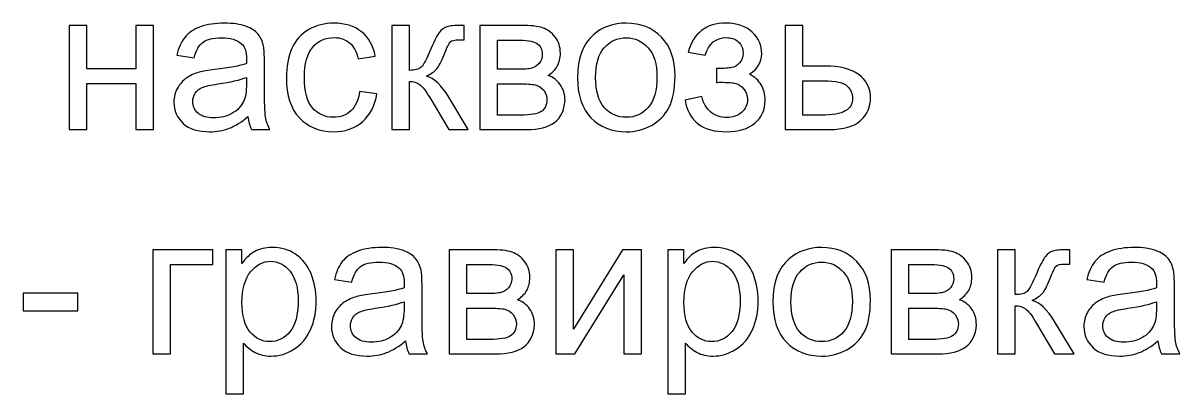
# Model space of a CAD drawing. Header units: centimetres. Extents: x -3.6 to 42, y -14.9 to 17.8.
# Drawn here: x 21.923 to 26.803, y 16.133 to 17.697 of the extents above; entities that cross this region are included whole.
import ezdxf

# ---------------------------------------------------------------- set-up
doc = ezdxf.new("R2010")
doc.units = ezdxf.units.CM
doc.header["$MEASUREMENT"] = 0
doc.layers.add('layer 1', color=7, linetype='Continuous')

msp = doc.modelspace()

# ---------------------------------------------------------------- linework, layer by layer
at = {"layer": 'layer 1', "color": 250}
for points, knots in [([(22.11746, 17.68719), (22.11746, 17.68719), (22.19197, 17.68719), (22.19197, 17.68719), (22.19197, 17.68719), (22.19197, 17.68719), (22.19197, 17.50431), (22.19197, 17.50431), (22.19197, 17.50431), (22.19197, 17.50431), (22.39855, 17.50431), (22.39855, 17.50431), (22.39855, 17.50431), (22.39855, 17.50431), (22.39855, 17.68719), (22.39855, 17.68719), (22.39855, 17.68719), (22.39855, 17.68719), (22.47306, 17.68719), (22.47306, 17.68719), (22.47306, 17.68719), (22.47306, 17.68719), (22.47306, 17.24777), (22.47306, 17.24777), (22.47306, 17.24777), (22.47306, 17.24777), (22.39855, 17.24777), (22.39855, 17.24777), (22.39855, 17.24777), (22.39855, 17.24777), (22.39855, 17.4425), (22.39855, 17.4425), (22.39855, 17.4425), (22.39855, 17.4425), (22.19197, 17.4425), (22.19197, 17.4425), (22.19197, 17.4425), (22.19197, 17.4425), (22.19197, 17.24777), (22.19197, 17.24777), (22.19197, 17.24777), (22.19197, 17.24777), (22.11746, 17.24777), (22.11746, 17.24777), (22.11746, 17.24777), (22.11746, 17.24777), (22.11746, 17.68719), (22.11746, 17.68719)], [0, 0, 0, 0, 0.0769231, 0.0769231, 0.0769231, 0.0769231, 0.1538462, 0.1538462, 0.1538462, 0.1538462, 0.2307692, 0.2307692, 0.2307692, 0.2307692, 0.3076923, 0.3076923, 0.3076923, 0.3076923, 0.3846154, 0.3846154, 0.3846154, 0.3846154, 0.4615385, 0.4615385, 0.4615385, 0.4615385, 0.5384615, 0.5384615, 0.5384615, 0.5384615, 0.6153846, 0.6153846, 0.6153846, 0.6153846, 0.6923077, 0.6923077, 0.6923077, 0.6923077, 0.7692308, 0.7692308, 0.7692308, 0.7692308, 0.8461538, 0.8461538, 0.8461538, 0.8461538, 1, 1, 1, 1]), ([(22.87198, 17.3028), (22.84432, 17.27924), (22.81765, 17.26273), (22.79211, 17.25299), (22.79211, 17.25299), (22.76657, 17.24325), (22.7392, 17.23846), (22.70984, 17.23846), (22.70984, 17.23846), (22.66158, 17.23846), (22.62447, 17.25017), (22.59851, 17.27373), (22.59851, 17.27373), (22.57254, 17.29716), (22.55956, 17.32722), (22.55956, 17.36376), (22.55956, 17.36376), (22.55956, 17.38521), (22.5645, 17.40483), (22.57424, 17.42261), (22.57424, 17.42261), (22.58411, 17.44039), (22.59695, 17.4545), (22.61276, 17.46522), (22.61276, 17.46522), (22.6287, 17.47595), (22.64648, 17.48413), (22.66638, 17.48964), (22.66638, 17.48964), (22.68106, 17.49345), (22.70321, 17.49711), (22.7327, 17.50078), (22.7327, 17.50078), (22.79282, 17.50784), (22.83727, 17.51645), (22.86563, 17.52632), (22.86563, 17.52632), (22.86591, 17.53648), (22.86605, 17.54298), (22.86605, 17.54566), (22.86605, 17.54566), (22.86605, 17.57585), (22.859, 17.59716), (22.84489, 17.60958), (22.84489, 17.60958), (22.82584, 17.62637), (22.79747, 17.6347), (22.75994, 17.6347), (22.75994, 17.6347), (22.7248, 17.6347), (22.69884, 17.62849), (22.68219, 17.61621), (22.68219, 17.61621), (22.66539, 17.60394), (22.65312, 17.5822), (22.64507, 17.55088), (22.64507, 17.55088), (22.64507, 17.55088), (22.57226, 17.56104), (22.57226, 17.56104), (22.57226, 17.56104), (22.57889, 17.59222), (22.58976, 17.61748), (22.605, 17.63667), (22.605, 17.63667), (22.62024, 17.65586), (22.64225, 17.67054), (22.67104, 17.68098), (22.67104, 17.68098), (22.69968, 17.69128), (22.73313, 17.69651), (22.77095, 17.69651), (22.77095, 17.69651), (22.80848, 17.69651), (22.8391, 17.69213), (22.86267, 17.68324), (22.86267, 17.68324), (22.88609, 17.67435), (22.90345, 17.66334), (22.91446, 17.64994), (22.91446, 17.64994), (22.92546, 17.63653), (22.93322, 17.6196), (22.93774, 17.59914), (22.93774, 17.59914), (22.94014, 17.58644), (22.94141, 17.56358), (22.94141, 17.5307), (22.94141, 17.5307), (22.94141, 17.5307), (22.94141, 17.43192), (22.94141, 17.43192), (22.94141, 17.43192), (22.94141, 17.36292), (22.94296, 17.31931), (22.94606, 17.30083), (22.94606, 17.30083), (22.94903, 17.28234), (22.95524, 17.2647), (22.96427, 17.24777), (22.96427, 17.24777), (22.96427, 17.24777), (22.88637, 17.24777), (22.88637, 17.24777), (22.88637, 17.24777), (22.8789, 17.26343), (22.8741, 17.28178), (22.87198, 17.3028)], [0, 0, 0, 0, 0.0357143, 0.0357143, 0.0357143, 0.0357143, 0.0714286, 0.0714286, 0.0714286, 0.0714286, 0.1071429, 0.1071429, 0.1071429, 0.1071429, 0.1428571, 0.1428571, 0.1428571, 0.1428571, 0.1785714, 0.1785714, 0.1785714, 0.1785714, 0.2142857, 0.2142857, 0.2142857, 0.2142857, 0.25, 0.25, 0.25, 0.25, 0.2857143, 0.2857143, 0.2857143, 0.2857143, 0.3214286, 0.3214286, 0.3214286, 0.3214286, 0.3571429, 0.3571429, 0.3571429, 0.3571429, 0.3928571, 0.3928571, 0.3928571, 0.3928571, 0.4285714, 0.4285714, 0.4285714, 0.4285714, 0.4642857, 0.4642857, 0.4642857, 0.4642857, 0.5, 0.5, 0.5, 0.5, 0.5357143, 0.5357143, 0.5357143, 0.5357143, 0.5714286, 0.5714286, 0.5714286, 0.5714286, 0.6071429, 0.6071429, 0.6071429, 0.6071429, 0.6428571, 0.6428571, 0.6428571, 0.6428571, 0.6785714, 0.6785714, 0.6785714, 0.6785714, 0.7142857, 0.7142857, 0.7142857, 0.7142857, 0.75, 0.75, 0.75, 0.75, 0.7857143, 0.7857143, 0.7857143, 0.7857143, 0.8214286, 0.8214286, 0.8214286, 0.8214286, 0.8571429, 0.8571429, 0.8571429, 0.8571429, 0.8928571, 0.8928571, 0.8928571, 0.8928571, 0.9285714, 0.9285714, 0.9285714, 0.9285714, 1, 1, 1, 1]), ([(23.34287, 17.40864), (23.34287, 17.40864), (23.41568, 17.39848), (23.41568, 17.39848), (23.41568, 17.39848), (23.40764, 17.34838), (23.38732, 17.30929), (23.35444, 17.28093), (23.35444, 17.28093), (23.32156, 17.25257), (23.28106, 17.23846), (23.23323, 17.23846), (23.23323, 17.23846), (23.17326, 17.23846), (23.12499, 17.25807), (23.08859, 17.2973), (23.08859, 17.2973), (23.05204, 17.33653), (23.03384, 17.39269), (23.03384, 17.46579), (23.03384, 17.46579), (23.03384, 17.5132), (23.04174, 17.55455), (23.0574, 17.59011), (23.0574, 17.59011), (23.07307, 17.62553), (23.09691, 17.6522), (23.12909, 17.66983), (23.12909, 17.66983), (23.16112, 17.68762), (23.19597, 17.69651), (23.23379, 17.69651), (23.23379, 17.69651), (23.28135, 17.69651), (23.32043, 17.68451), (23.35063, 17.66038), (23.35063, 17.66038), (23.38097, 17.63625), (23.40044, 17.60196), (23.40891, 17.55765), (23.40891, 17.55765), (23.40891, 17.55765), (23.33694, 17.54664), (23.33694, 17.54664), (23.33694, 17.54664), (23.33003, 17.57614), (23.31789, 17.59829), (23.30026, 17.61325), (23.30026, 17.61325), (23.28276, 17.62807), (23.26159, 17.63554), (23.23676, 17.63554), (23.23676, 17.63554), (23.19922, 17.63554), (23.16874, 17.62214), (23.14517, 17.59533), (23.14517, 17.59533), (23.12175, 17.56838), (23.11004, 17.52604), (23.11004, 17.4679), (23.11004, 17.4679), (23.11004, 17.40892), (23.12133, 17.36616), (23.1439, 17.33949), (23.1439, 17.33949), (23.16662, 17.31282), (23.19612, 17.29942), (23.23238, 17.29942), (23.23238, 17.29942), (23.26173, 17.29942), (23.28614, 17.30831), (23.30562, 17.32623), (23.30562, 17.32623), (23.32523, 17.34401), (23.33765, 17.37152), (23.34287, 17.40864)], [0, 0, 0, 0, 0.05, 0.05, 0.05, 0.05, 0.1, 0.1, 0.1, 0.1, 0.15, 0.15, 0.15, 0.15, 0.2, 0.2, 0.2, 0.2, 0.25, 0.25, 0.25, 0.25, 0.3, 0.3, 0.3, 0.3, 0.35, 0.35, 0.35, 0.35, 0.4, 0.4, 0.4, 0.4, 0.45, 0.45, 0.45, 0.45, 0.5, 0.5, 0.5, 0.5, 0.55, 0.55, 0.55, 0.55, 0.6, 0.6, 0.6, 0.6, 0.65, 0.65, 0.65, 0.65, 0.7, 0.7, 0.7, 0.7, 0.75, 0.75, 0.75, 0.75, 0.8, 0.8, 0.8, 0.8, 0.85, 0.85, 0.85, 0.85, 0.9, 0.9, 0.9, 0.9, 1, 1, 1, 1]), ([(23.47834, 17.68719), (23.47834, 17.68719), (23.55285, 17.68719), (23.55285, 17.68719), (23.55285, 17.68719), (23.55285, 17.68719), (23.55285, 17.49754), (23.55285, 17.49754), (23.55285, 17.49754), (23.57656, 17.49754), (23.59321, 17.50205), (23.6028, 17.51123), (23.6028, 17.51123), (23.61226, 17.52026), (23.62623, 17.54664), (23.64486, 17.59053), (23.64486, 17.59053), (23.65953, 17.62524), (23.67138, 17.6481), (23.68042, 17.65911), (23.68042, 17.65911), (23.68959, 17.67012), (23.70003, 17.6776), (23.71188, 17.68141), (23.71188, 17.68141), (23.72388, 17.68522), (23.74293, 17.68719), (23.76903, 17.68719), (23.76903, 17.68719), (23.76903, 17.68719), (23.78399, 17.68719), (23.78399, 17.68719), (23.78399, 17.68719), (23.78399, 17.68719), (23.78399, 17.62581), (23.78399, 17.62581), (23.78399, 17.62581), (23.78399, 17.62581), (23.76325, 17.62623), (23.76325, 17.62623), (23.76325, 17.62623), (23.74363, 17.62623), (23.73107, 17.62327), (23.72557, 17.61748), (23.72557, 17.61748), (23.71979, 17.61141), (23.7109, 17.59335), (23.69904, 17.5633), (23.69904, 17.5633), (23.68775, 17.53451), (23.67745, 17.51461), (23.668, 17.50361), (23.668, 17.50361), (23.65868, 17.4926), (23.64415, 17.48258), (23.62454, 17.47341), (23.62454, 17.47341), (23.65657, 17.4648), (23.68818, 17.43503), (23.71922, 17.38394), (23.71922, 17.38394), (23.71922, 17.38394), (23.80092, 17.24777), (23.80092, 17.24777), (23.80092, 17.24777), (23.80092, 17.24777), (23.71908, 17.24777), (23.71908, 17.24777), (23.71908, 17.24777), (23.71908, 17.24777), (23.63851, 17.38352), (23.63851, 17.38352), (23.63851, 17.38352), (23.62228, 17.41104), (23.60817, 17.4291), (23.59617, 17.43785), (23.59617, 17.43785), (23.58404, 17.4466), (23.56964, 17.45097), (23.55285, 17.45097), (23.55285, 17.45097), (23.55285, 17.45097), (23.55285, 17.24777), (23.55285, 17.24777), (23.55285, 17.24777), (23.55285, 17.24777), (23.47834, 17.24777), (23.47834, 17.24777), (23.47834, 17.24777), (23.47834, 17.24777), (23.47834, 17.68719), (23.47834, 17.68719)], [0, 0, 0, 0, 0.0416667, 0.0416667, 0.0416667, 0.0416667, 0.0833333, 0.0833333, 0.0833333, 0.0833333, 0.125, 0.125, 0.125, 0.125, 0.1666667, 0.1666667, 0.1666667, 0.1666667, 0.2083333, 0.2083333, 0.2083333, 0.2083333, 0.25, 0.25, 0.25, 0.25, 0.2916667, 0.2916667, 0.2916667, 0.2916667, 0.3333333, 0.3333333, 0.3333333, 0.3333333, 0.375, 0.375, 0.375, 0.375, 0.4166667, 0.4166667, 0.4166667, 0.4166667, 0.4583333, 0.4583333, 0.4583333, 0.4583333, 0.5, 0.5, 0.5, 0.5, 0.5416667, 0.5416667, 0.5416667, 0.5416667, 0.5833333, 0.5833333, 0.5833333, 0.5833333, 0.625, 0.625, 0.625, 0.625, 0.6666667, 0.6666667, 0.6666667, 0.6666667, 0.7083333, 0.7083333, 0.7083333, 0.7083333, 0.75, 0.75, 0.75, 0.75, 0.7916667, 0.7916667, 0.7916667, 0.7916667, 0.8333333, 0.8333333, 0.8333333, 0.8333333, 0.875, 0.875, 0.875, 0.875, 0.9166667, 0.9166667, 0.9166667, 0.9166667, 1, 1, 1, 1]), ([(23.84961, 17.68719), (23.84961, 17.68719), (24.02106, 17.68719), (24.02106, 17.68719), (24.02106, 17.68719), (24.06311, 17.68719), (24.09444, 17.68366), (24.11504, 17.67661), (24.11504, 17.67661), (24.1355, 17.66955), (24.15314, 17.65671), (24.16782, 17.63794), (24.16782, 17.63794), (24.18263, 17.61903), (24.18997, 17.5966), (24.18997, 17.57035), (24.18997, 17.57035), (24.18997, 17.54933), (24.1856, 17.53098), (24.17699, 17.51546), (24.17699, 17.51546), (24.16824, 17.4998), (24.15526, 17.48667), (24.13776, 17.47623), (24.13776, 17.47623), (24.15836, 17.46932), (24.17544, 17.45647), (24.18912, 17.43757), (24.18912, 17.43757), (24.20267, 17.4188), (24.20944, 17.39636), (24.20944, 17.37054), (24.20944, 17.37054), (24.20676, 17.32891), (24.19181, 17.29801), (24.16485, 17.27797), (24.16485, 17.27797), (24.1379, 17.25779), (24.09867, 17.24777), (24.04731, 17.24777), (24.04731, 17.24777), (24.04731, 17.24777), (23.84961, 17.24777), (23.84961, 17.24777), (23.84961, 17.24777), (23.84961, 17.24777), (23.84961, 17.68719), (23.84961, 17.68719)], [0, 0, 0, 0, 0.0769231, 0.0769231, 0.0769231, 0.0769231, 0.1538462, 0.1538462, 0.1538462, 0.1538462, 0.2307692, 0.2307692, 0.2307692, 0.2307692, 0.3076923, 0.3076923, 0.3076923, 0.3076923, 0.3846154, 0.3846154, 0.3846154, 0.3846154, 0.4615385, 0.4615385, 0.4615385, 0.4615385, 0.5384615, 0.5384615, 0.5384615, 0.5384615, 0.6153846, 0.6153846, 0.6153846, 0.6153846, 0.6923077, 0.6923077, 0.6923077, 0.6923077, 0.7692308, 0.7692308, 0.7692308, 0.7692308, 0.8461538, 0.8461538, 0.8461538, 0.8461538, 1, 1, 1, 1]), ([(24.26208, 17.46748), (24.26208, 17.54862), (24.28466, 17.60873), (24.32995, 17.64782), (24.32995, 17.64782), (24.36763, 17.68028), (24.41378, 17.69651), (24.4681, 17.69651), (24.4681, 17.69651), (24.52836, 17.69651), (24.57775, 17.67675), (24.61613, 17.63724), (24.61613, 17.63724), (24.65437, 17.59787), (24.67356, 17.54326), (24.67356, 17.47369), (24.67356, 17.47369), (24.67356, 17.41725), (24.6651, 17.37294), (24.64816, 17.34062), (24.64816, 17.34062), (24.63123, 17.30831), (24.60653, 17.28319), (24.57408, 17.26527), (24.57408, 17.26527), (24.54176, 17.24735), (24.50634, 17.23846), (24.4681, 17.23846), (24.4681, 17.23846), (24.40658, 17.23846), (24.35691, 17.25807), (24.31895, 17.29744), (24.31895, 17.29744), (24.28099, 17.33681), (24.26208, 17.39354), (24.26208, 17.46748)], [0, 0, 0, 0, 0.1, 0.1, 0.1, 0.1, 0.2, 0.2, 0.2, 0.2, 0.3, 0.3, 0.3, 0.3, 0.4, 0.4, 0.4, 0.4, 0.5, 0.5, 0.5, 0.5, 0.6, 0.6, 0.6, 0.6, 0.7, 0.7, 0.7, 0.7, 0.8, 0.8, 0.8, 0.8, 1, 1, 1, 1]), ([(24.84883, 17.44674), (24.84883, 17.44674), (24.84883, 17.50516), (24.84883, 17.50516), (24.84883, 17.50516), (24.88015, 17.50544), (24.9016, 17.50671), (24.91289, 17.50883), (24.91289, 17.50883), (24.92432, 17.51108), (24.93519, 17.51758), (24.94535, 17.52858), (24.94535, 17.52858), (24.95551, 17.53959), (24.96059, 17.55328), (24.96059, 17.56979), (24.96059, 17.56979), (24.96059, 17.58968), (24.95396, 17.60577), (24.94055, 17.61762), (24.94055, 17.61762), (24.92714, 17.62962), (24.90993, 17.63554), (24.88862, 17.63554), (24.88862, 17.63554), (24.84671, 17.63554), (24.81736, 17.61099), (24.80057, 17.56188), (24.80057, 17.56188), (24.80057, 17.56188), (24.72945, 17.57374), (24.72945, 17.57374), (24.72945, 17.57374), (24.75146, 17.65558), (24.8048, 17.69651), (24.88919, 17.69651), (24.88919, 17.69651), (24.93603, 17.69651), (24.97272, 17.68381), (24.99939, 17.65826), (24.99939, 17.65826), (25.02606, 17.63272), (25.03933, 17.60224), (25.03933, 17.56682), (25.03933, 17.56682), (25.03933, 17.53112), (25.02197, 17.50262), (24.9874, 17.48159), (24.9874, 17.48159), (25.00955, 17.46974), (25.02606, 17.45464), (25.03721, 17.4363), (25.03721, 17.4363), (25.04822, 17.41795), (25.05372, 17.39622), (25.05372, 17.3711), (25.05372, 17.3711), (25.05372, 17.33173), (25.03933, 17.29984), (25.01068, 17.27529), (25.01068, 17.27529), (24.9819, 17.25073), (24.94182, 17.23846), (24.89017, 17.23846), (24.89017, 17.23846), (24.78998, 17.23846), (24.73185, 17.28277), (24.7159, 17.37138), (24.7159, 17.37138), (24.7159, 17.37138), (24.78617, 17.38662), (24.78617, 17.38662), (24.78617, 17.38662), (24.79252, 17.35868), (24.80536, 17.33695), (24.82484, 17.32157), (24.82484, 17.32157), (24.84431, 17.30619), (24.86647, 17.29857), (24.89158, 17.29857), (24.89158, 17.29857), (24.9167, 17.29857), (24.93759, 17.30563), (24.95424, 17.31988), (24.95424, 17.31988), (24.97089, 17.33399), (24.97921, 17.35205), (24.97921, 17.37406), (24.97921, 17.37406), (24.97921, 17.39114), (24.97399, 17.40596), (24.96355, 17.41866), (24.96355, 17.41866), (24.95311, 17.43136), (24.94196, 17.43926), (24.93011, 17.44236), (24.93011, 17.44236), (24.91825, 17.44561), (24.89681, 17.44716), (24.86576, 17.44716), (24.86576, 17.44716), (24.86322, 17.44716), (24.85758, 17.44702), (24.84883, 17.44674)], [0, 0, 0, 0, 0.037037, 0.037037, 0.037037, 0.037037, 0.0740741, 0.0740741, 0.0740741, 0.0740741, 0.1111111, 0.1111111, 0.1111111, 0.1111111, 0.1481481, 0.1481481, 0.1481481, 0.1481481, 0.1851852, 0.1851852, 0.1851852, 0.1851852, 0.2222222, 0.2222222, 0.2222222, 0.2222222, 0.2592593, 0.2592593, 0.2592593, 0.2592593, 0.2962963, 0.2962963, 0.2962963, 0.2962963, 0.3333333, 0.3333333, 0.3333333, 0.3333333, 0.3703704, 0.3703704, 0.3703704, 0.3703704, 0.4074074, 0.4074074, 0.4074074, 0.4074074, 0.4444444, 0.4444444, 0.4444444, 0.4444444, 0.4814815, 0.4814815, 0.4814815, 0.4814815, 0.5185185, 0.5185185, 0.5185185, 0.5185185, 0.5555556, 0.5555556, 0.5555556, 0.5555556, 0.5925926, 0.5925926, 0.5925926, 0.5925926, 0.6296296, 0.6296296, 0.6296296, 0.6296296, 0.6666667, 0.6666667, 0.6666667, 0.6666667, 0.7037037, 0.7037037, 0.7037037, 0.7037037, 0.7407407, 0.7407407, 0.7407407, 0.7407407, 0.7777778, 0.7777778, 0.7777778, 0.7777778, 0.8148148, 0.8148148, 0.8148148, 0.8148148, 0.8518519, 0.8518519, 0.8518519, 0.8518519, 0.8888889, 0.8888889, 0.8888889, 0.8888889, 0.9259259, 0.9259259, 0.9259259, 0.9259259, 1, 1, 1, 1]), ([(25.13797, 17.68719), (25.13797, 17.68719), (25.21247, 17.68719), (25.21247, 17.68719), (25.21247, 17.68719), (25.21247, 17.68719), (25.21247, 17.51532), (25.21247, 17.51532), (25.21247, 17.51532), (25.21247, 17.51532), (25.30674, 17.51532), (25.30674, 17.51532), (25.30674, 17.51532), (25.36826, 17.51532), (25.41553, 17.50346), (25.44884, 17.47962), (25.44884, 17.47962), (25.482, 17.45577), (25.49865, 17.42289), (25.49865, 17.38098), (25.49865, 17.38098), (25.49865, 17.34429), (25.48482, 17.31296), (25.45702, 17.28686), (25.45702, 17.28686), (25.42936, 17.26075), (25.38505, 17.24777), (25.32409, 17.24777), (25.32409, 17.24777), (25.32409, 17.24777), (25.13797, 17.24777), (25.13797, 17.24777), (25.13797, 17.24777), (25.13797, 17.24777), (25.13797, 17.68719), (25.13797, 17.68719)], [0, 0, 0, 0, 0.1, 0.1, 0.1, 0.1, 0.2, 0.2, 0.2, 0.2, 0.3, 0.3, 0.3, 0.3, 0.4, 0.4, 0.4, 0.4, 0.5, 0.5, 0.5, 0.5, 0.6, 0.6, 0.6, 0.6, 0.7, 0.7, 0.7, 0.7, 0.8, 0.8, 0.8, 0.8, 1, 1, 1, 1]), ([(23.92412, 17.50177), (23.92412, 17.50177), (24.00314, 17.50177), (24.00314, 17.50177), (24.00314, 17.50177), (24.03461, 17.50177), (24.05634, 17.50346), (24.06805, 17.50671), (24.06805, 17.50671), (24.0799, 17.5101), (24.09049, 17.51673), (24.0998, 17.52689), (24.0998, 17.52689), (24.10911, 17.53691), (24.11377, 17.54904), (24.11377, 17.56315), (24.11377, 17.56315), (24.11377, 17.58644), (24.10559, 17.60252), (24.08936, 17.6117), (24.08936, 17.6117), (24.07299, 17.62087), (24.04505, 17.62538), (24.00554, 17.62538), (24.00554, 17.62538), (24.00554, 17.62538), (23.92412, 17.62538), (23.92412, 17.62538), (23.92412, 17.62538), (23.92412, 17.62538), (23.92412, 17.50177), (23.92412, 17.50177)], [0, 0, 0, 0, 0.1111111, 0.1111111, 0.1111111, 0.1111111, 0.2222222, 0.2222222, 0.2222222, 0.2222222, 0.3333333, 0.3333333, 0.3333333, 0.3333333, 0.4444444, 0.4444444, 0.4444444, 0.4444444, 0.5555556, 0.5555556, 0.5555556, 0.5555556, 0.6666667, 0.6666667, 0.6666667, 0.6666667, 0.7777778, 0.7777778, 0.7777778, 0.7777778, 1, 1, 1, 1]), ([(24.33828, 17.46734), (24.33828, 17.41118), (24.35056, 17.36913), (24.37511, 17.34133), (24.37511, 17.34133), (24.39981, 17.31339), (24.43071, 17.29942), (24.4681, 17.29942), (24.4681, 17.29942), (24.50507, 17.29942), (24.53584, 17.31339), (24.56053, 17.34147), (24.56053, 17.34147), (24.58508, 17.36955), (24.59736, 17.41231), (24.59736, 17.46974), (24.59736, 17.46974), (24.59736, 17.52393), (24.58494, 17.56499), (24.56025, 17.59279), (24.56025, 17.59279), (24.53555, 17.62073), (24.50479, 17.6347), (24.4681, 17.6347), (24.4681, 17.6347), (24.43071, 17.6347), (24.39981, 17.62087), (24.37511, 17.59307), (24.37511, 17.59307), (24.35056, 17.56527), (24.33828, 17.52336), (24.33828, 17.46734)], [0, 0, 0, 0, 0.1111111, 0.1111111, 0.1111111, 0.1111111, 0.2222222, 0.2222222, 0.2222222, 0.2222222, 0.3333333, 0.3333333, 0.3333333, 0.3333333, 0.4444444, 0.4444444, 0.4444444, 0.4444444, 0.5555556, 0.5555556, 0.5555556, 0.5555556, 0.6666667, 0.6666667, 0.6666667, 0.6666667, 0.7777778, 0.7777778, 0.7777778, 0.7777778, 1, 1, 1, 1]), ([(22.86605, 17.4679), (22.83896, 17.4569), (22.79832, 17.44758), (22.74413, 17.43996), (22.74413, 17.43996), (22.71337, 17.43559), (22.69164, 17.43065), (22.67894, 17.42515), (22.67894, 17.42515), (22.66624, 17.41964), (22.6565, 17.4116), (22.64959, 17.40116), (22.64959, 17.40116), (22.64267, 17.39058), (22.63915, 17.37886), (22.63915, 17.36588), (22.63915, 17.36588), (22.63915, 17.34627), (22.64663, 17.32976), (22.66172, 17.31663), (22.66172, 17.31663), (22.67682, 17.30351), (22.69884, 17.29688), (22.72777, 17.29688), (22.72777, 17.29688), (22.75641, 17.29688), (22.78195, 17.30309), (22.80439, 17.31564), (22.80439, 17.31564), (22.82668, 17.32806), (22.84319, 17.34514), (22.85364, 17.36673), (22.85364, 17.36673), (22.86168, 17.38352), (22.86563, 17.40821), (22.86563, 17.44081), (22.86563, 17.44081), (22.86563, 17.44081), (22.86605, 17.4679), (22.86605, 17.4679)], [0, 0, 0, 0, 0.0909091, 0.0909091, 0.0909091, 0.0909091, 0.1818182, 0.1818182, 0.1818182, 0.1818182, 0.2727273, 0.2727273, 0.2727273, 0.2727273, 0.3636364, 0.3636364, 0.3636364, 0.3636364, 0.4545455, 0.4545455, 0.4545455, 0.4545455, 0.5454545, 0.5454545, 0.5454545, 0.5454545, 0.6363636, 0.6363636, 0.6363636, 0.6363636, 0.7272727, 0.7272727, 0.7272727, 0.7272727, 0.8181818, 0.8181818, 0.8181818, 0.8181818, 1, 1, 1, 1]), ([(23.92412, 17.30873), (23.92412, 17.30873), (24.02191, 17.30873), (24.02191, 17.30873), (24.02191, 17.30873), (24.06396, 17.30873), (24.09289, 17.31367), (24.10855, 17.32341), (24.10855, 17.32341), (24.12421, 17.33328), (24.1324, 17.35008), (24.13324, 17.37421), (24.13324, 17.37421), (24.13324, 17.38818), (24.12873, 17.4013), (24.1197, 17.41329), (24.1197, 17.41329), (24.11053, 17.42529), (24.09867, 17.43291), (24.08414, 17.43601), (24.08414, 17.43601), (24.0696, 17.43926), (24.04618, 17.44081), (24.01401, 17.44081), (24.01401, 17.44081), (24.01401, 17.44081), (23.92412, 17.44081), (23.92412, 17.44081), (23.92412, 17.44081), (23.92412, 17.44081), (23.92412, 17.30873), (23.92412, 17.30873)], [0, 0, 0, 0, 0.1111111, 0.1111111, 0.1111111, 0.1111111, 0.2222222, 0.2222222, 0.2222222, 0.2222222, 0.3333333, 0.3333333, 0.3333333, 0.3333333, 0.4444444, 0.4444444, 0.4444444, 0.4444444, 0.5555556, 0.5555556, 0.5555556, 0.5555556, 0.6666667, 0.6666667, 0.6666667, 0.6666667, 0.7777778, 0.7777778, 0.7777778, 0.7777778, 1, 1, 1, 1]), ([(25.21247, 17.30873), (25.21247, 17.30873), (25.29093, 17.30873), (25.29093, 17.30873), (25.29093, 17.30873), (25.3382, 17.30873), (25.37193, 17.31452), (25.39211, 17.32609), (25.39211, 17.32609), (25.41229, 17.33766), (25.42245, 17.35572), (25.42245, 17.38027), (25.42245, 17.38027), (25.42245, 17.39932), (25.41497, 17.41626), (25.40001, 17.43122), (25.40001, 17.43122), (25.38505, 17.44603), (25.35203, 17.45351), (25.30081, 17.45351), (25.30081, 17.45351), (25.30081, 17.45351), (25.21247, 17.45351), (25.21247, 17.45351), (25.21247, 17.45351), (25.21247, 17.45351), (25.21247, 17.30873), (25.21247, 17.30873)], [0, 0, 0, 0, 0.125, 0.125, 0.125, 0.125, 0.25, 0.25, 0.25, 0.25, 0.375, 0.375, 0.375, 0.375, 0.5, 0.5, 0.5, 0.5, 0.625, 0.625, 0.625, 0.625, 0.75, 0.75, 0.75, 0.75, 1, 1, 1, 1]), ([(22.4701, 16.74132), (22.4701, 16.74132), (22.72325, 16.74132), (22.72325, 16.74132), (22.72325, 16.74132), (22.72325, 16.74132), (22.72325, 16.67951), (22.72325, 16.67951), (22.72325, 16.67951), (22.72325, 16.67951), (22.54461, 16.67951), (22.54461, 16.67951), (22.54461, 16.67951), (22.54461, 16.67951), (22.54461, 16.3019), (22.54461, 16.3019), (22.54461, 16.3019), (22.54461, 16.3019), (22.4701, 16.3019), (22.4701, 16.3019), (22.4701, 16.3019), (22.4701, 16.3019), (22.4701, 16.74132), (22.4701, 16.74132)], [0, 0, 0, 0, 0.1428571, 0.1428571, 0.1428571, 0.1428571, 0.2857143, 0.2857143, 0.2857143, 0.2857143, 0.4285714, 0.4285714, 0.4285714, 0.4285714, 0.5714286, 0.5714286, 0.5714286, 0.5714286, 0.7142857, 0.7142857, 0.7142857, 0.7142857, 1, 1, 1, 1]), ([(22.77885, 16.13341), (22.77885, 16.13341), (22.77885, 16.74132), (22.77885, 16.74132), (22.77885, 16.74132), (22.77885, 16.74132), (22.84658, 16.74132), (22.84658, 16.74132), (22.84658, 16.74132), (22.84658, 16.74132), (22.84658, 16.68361), (22.84658, 16.68361), (22.84658, 16.68361), (22.86253, 16.7059), (22.88059, 16.72269), (22.90077, 16.73384), (22.90077, 16.73384), (22.92081, 16.74499), (22.94522, 16.75064), (22.97387, 16.75064), (22.97387, 16.75064), (23.0114, 16.75064), (23.04442, 16.74104), (23.07307, 16.72171), (23.07307, 16.72171), (23.10171, 16.70252), (23.1233, 16.67528), (23.13798, 16.64029), (23.13798, 16.64029), (23.15251, 16.60515), (23.15985, 16.56677), (23.15985, 16.52486), (23.15985, 16.52486), (23.15985, 16.48012), (23.15181, 16.43977), (23.13572, 16.40378), (23.13572, 16.40378), (23.11963, 16.36794), (23.09621, 16.34042), (23.06545, 16.32123), (23.06545, 16.32123), (23.03483, 16.30218), (23.00251, 16.29259), (22.96865, 16.29259), (22.96865, 16.29259), (22.94381, 16.29259), (22.92151, 16.29781), (22.9019, 16.30825), (22.9019, 16.30825), (22.88214, 16.31869), (22.86606, 16.33182), (22.85336, 16.34776), (22.85336, 16.34776), (22.85336, 16.34776), (22.85336, 16.13341), (22.85336, 16.13341), (22.85336, 16.13341), (22.85336, 16.13341), (22.77885, 16.13341), (22.77885, 16.13341)], [0, 0, 0, 0, 0.0625, 0.0625, 0.0625, 0.0625, 0.125, 0.125, 0.125, 0.125, 0.1875, 0.1875, 0.1875, 0.1875, 0.25, 0.25, 0.25, 0.25, 0.3125, 0.3125, 0.3125, 0.3125, 0.375, 0.375, 0.375, 0.375, 0.4375, 0.4375, 0.4375, 0.4375, 0.5, 0.5, 0.5, 0.5, 0.5625, 0.5625, 0.5625, 0.5625, 0.625, 0.625, 0.625, 0.625, 0.6875, 0.6875, 0.6875, 0.6875, 0.75, 0.75, 0.75, 0.75, 0.8125, 0.8125, 0.8125, 0.8125, 0.875, 0.875, 0.875, 0.875, 1, 1, 1, 1]), ([(23.53676, 16.35693), (23.5091, 16.33337), (23.48243, 16.31686), (23.45689, 16.30712), (23.45689, 16.30712), (23.43135, 16.29738), (23.40398, 16.29259), (23.37462, 16.29259), (23.37462, 16.29259), (23.32636, 16.29259), (23.28925, 16.3043), (23.26329, 16.32786), (23.26329, 16.32786), (23.23732, 16.35129), (23.22434, 16.38135), (23.22434, 16.41789), (23.22434, 16.41789), (23.22434, 16.43934), (23.22928, 16.45896), (23.23902, 16.47674), (23.23902, 16.47674), (23.24889, 16.49452), (23.26173, 16.50863), (23.27754, 16.51935), (23.27754, 16.51935), (23.29348, 16.53008), (23.31126, 16.53826), (23.33116, 16.54377), (23.33116, 16.54377), (23.34584, 16.54758), (23.36799, 16.55124), (23.39748, 16.55491), (23.39748, 16.55491), (23.4576, 16.56197), (23.50205, 16.57058), (23.53041, 16.58045), (23.53041, 16.58045), (23.53069, 16.59061), (23.53083, 16.59711), (23.53083, 16.59979), (23.53083, 16.59979), (23.53083, 16.62998), (23.52378, 16.65129), (23.50967, 16.66371), (23.50967, 16.66371), (23.49062, 16.6805), (23.46225, 16.68883), (23.42472, 16.68883), (23.42472, 16.68883), (23.38958, 16.68883), (23.36362, 16.68262), (23.34697, 16.67034), (23.34697, 16.67034), (23.33017, 16.65807), (23.3179, 16.63633), (23.30985, 16.60501), (23.30985, 16.60501), (23.30985, 16.60501), (23.23704, 16.61517), (23.23704, 16.61517), (23.23704, 16.61517), (23.24367, 16.64635), (23.25454, 16.67161), (23.26978, 16.6908), (23.26978, 16.6908), (23.28502, 16.70999), (23.30703, 16.72467), (23.33582, 16.73511), (23.33582, 16.73511), (23.36446, 16.74541), (23.39791, 16.75064), (23.43573, 16.75064), (23.43573, 16.75064), (23.47326, 16.75064), (23.50388, 16.74626), (23.52745, 16.73737), (23.52745, 16.73737), (23.55087, 16.72848), (23.56823, 16.71747), (23.57924, 16.70407), (23.57924, 16.70407), (23.59024, 16.69066), (23.598, 16.67373), (23.60252, 16.65327), (23.60252, 16.65327), (23.60492, 16.64057), (23.60619, 16.61771), (23.60619, 16.58483), (23.60619, 16.58483), (23.60619, 16.58483), (23.60619, 16.48605), (23.60619, 16.48605), (23.60619, 16.48605), (23.60619, 16.41705), (23.60774, 16.37344), (23.61084, 16.35496), (23.61084, 16.35496), (23.61381, 16.33647), (23.62002, 16.31883), (23.62905, 16.3019), (23.62905, 16.3019), (23.62905, 16.3019), (23.55115, 16.3019), (23.55115, 16.3019), (23.55115, 16.3019), (23.54368, 16.31756), (23.53888, 16.33591), (23.53676, 16.35693)], [0, 0, 0, 0, 0.0357143, 0.0357143, 0.0357143, 0.0357143, 0.0714286, 0.0714286, 0.0714286, 0.0714286, 0.1071429, 0.1071429, 0.1071429, 0.1071429, 0.1428571, 0.1428571, 0.1428571, 0.1428571, 0.1785714, 0.1785714, 0.1785714, 0.1785714, 0.2142857, 0.2142857, 0.2142857, 0.2142857, 0.25, 0.25, 0.25, 0.25, 0.2857143, 0.2857143, 0.2857143, 0.2857143, 0.3214286, 0.3214286, 0.3214286, 0.3214286, 0.3571429, 0.3571429, 0.3571429, 0.3571429, 0.3928571, 0.3928571, 0.3928571, 0.3928571, 0.4285714, 0.4285714, 0.4285714, 0.4285714, 0.4642857, 0.4642857, 0.4642857, 0.4642857, 0.5, 0.5, 0.5, 0.5, 0.5357143, 0.5357143, 0.5357143, 0.5357143, 0.5714286, 0.5714286, 0.5714286, 0.5714286, 0.6071429, 0.6071429, 0.6071429, 0.6071429, 0.6428571, 0.6428571, 0.6428571, 0.6428571, 0.6785714, 0.6785714, 0.6785714, 0.6785714, 0.7142857, 0.7142857, 0.7142857, 0.7142857, 0.75, 0.75, 0.75, 0.75, 0.7857143, 0.7857143, 0.7857143, 0.7857143, 0.8214286, 0.8214286, 0.8214286, 0.8214286, 0.8571429, 0.8571429, 0.8571429, 0.8571429, 0.8928571, 0.8928571, 0.8928571, 0.8928571, 0.9285714, 0.9285714, 0.9285714, 0.9285714, 1, 1, 1, 1]), ([(23.72063, 16.74132), (23.72063, 16.74132), (23.89208, 16.74132), (23.89208, 16.74132), (23.89208, 16.74132), (23.93413, 16.74132), (23.96546, 16.73779), (23.98606, 16.73074), (23.98606, 16.73074), (24.00652, 16.72368), (24.02416, 16.71084), (24.03884, 16.69207), (24.03884, 16.69207), (24.05365, 16.67316), (24.06099, 16.65073), (24.06099, 16.62448), (24.06099, 16.62448), (24.06099, 16.60346), (24.05662, 16.58511), (24.04801, 16.56959), (24.04801, 16.56959), (24.03926, 16.55393), (24.02628, 16.5408), (24.00878, 16.53036), (24.00878, 16.53036), (24.02938, 16.52345), (24.04646, 16.5106), (24.06014, 16.4917), (24.06014, 16.4917), (24.07369, 16.47293), (24.08046, 16.45049), (24.08046, 16.42467), (24.08046, 16.42467), (24.07778, 16.38304), (24.06283, 16.35214), (24.03587, 16.3321), (24.03587, 16.3321), (24.00892, 16.31192), (23.96969, 16.3019), (23.91833, 16.3019), (23.91833, 16.3019), (23.91833, 16.3019), (23.72063, 16.3019), (23.72063, 16.3019), (23.72063, 16.3019), (23.72063, 16.3019), (23.72063, 16.74132), (23.72063, 16.74132)], [0, 0, 0, 0, 0.0769231, 0.0769231, 0.0769231, 0.0769231, 0.1538462, 0.1538462, 0.1538462, 0.1538462, 0.2307692, 0.2307692, 0.2307692, 0.2307692, 0.3076923, 0.3076923, 0.3076923, 0.3076923, 0.3846154, 0.3846154, 0.3846154, 0.3846154, 0.4615385, 0.4615385, 0.4615385, 0.4615385, 0.5384615, 0.5384615, 0.5384615, 0.5384615, 0.6153846, 0.6153846, 0.6153846, 0.6153846, 0.6923077, 0.6923077, 0.6923077, 0.6923077, 0.7692308, 0.7692308, 0.7692308, 0.7692308, 0.8461538, 0.8461538, 0.8461538, 0.8461538, 1, 1, 1, 1]), ([(24.17049, 16.74132), (24.17049, 16.74132), (24.245, 16.74132), (24.245, 16.74132), (24.245, 16.74132), (24.245, 16.74132), (24.245, 16.40618), (24.245, 16.40618), (24.245, 16.40618), (24.245, 16.40618), (24.45201, 16.74132), (24.45201, 16.74132), (24.45201, 16.74132), (24.45201, 16.74132), (24.53202, 16.74132), (24.53202, 16.74132), (24.53202, 16.74132), (24.53202, 16.74132), (24.53202, 16.3019), (24.53202, 16.3019), (24.53202, 16.3019), (24.53202, 16.3019), (24.45751, 16.3019), (24.45751, 16.3019), (24.45751, 16.3019), (24.45751, 16.3019), (24.45751, 16.63492), (24.45751, 16.63492), (24.45751, 16.63492), (24.45751, 16.63492), (24.25078, 16.3019), (24.25078, 16.3019), (24.25078, 16.3019), (24.25078, 16.3019), (24.17049, 16.3019), (24.17049, 16.3019), (24.17049, 16.3019), (24.17049, 16.3019), (24.17049, 16.74132), (24.17049, 16.74132)], [0, 0, 0, 0, 0.0909091, 0.0909091, 0.0909091, 0.0909091, 0.1818182, 0.1818182, 0.1818182, 0.1818182, 0.2727273, 0.2727273, 0.2727273, 0.2727273, 0.3636364, 0.3636364, 0.3636364, 0.3636364, 0.4545455, 0.4545455, 0.4545455, 0.4545455, 0.5454545, 0.5454545, 0.5454545, 0.5454545, 0.6363636, 0.6363636, 0.6363636, 0.6363636, 0.7272727, 0.7272727, 0.7272727, 0.7272727, 0.8181818, 0.8181818, 0.8181818, 0.8181818, 1, 1, 1, 1]), ([(24.6435, 16.13341), (24.6435, 16.13341), (24.6435, 16.74132), (24.6435, 16.74132), (24.6435, 16.74132), (24.6435, 16.74132), (24.71123, 16.74132), (24.71123, 16.74132), (24.71123, 16.74132), (24.71123, 16.74132), (24.71123, 16.68361), (24.71123, 16.68361), (24.71123, 16.68361), (24.72718, 16.7059), (24.74524, 16.72269), (24.76542, 16.73384), (24.76542, 16.73384), (24.78546, 16.74499), (24.80987, 16.75064), (24.83852, 16.75064), (24.83852, 16.75064), (24.87605, 16.75064), (24.90907, 16.74104), (24.93772, 16.72171), (24.93772, 16.72171), (24.96636, 16.70252), (24.98795, 16.67528), (25.00263, 16.64029), (25.00263, 16.64029), (25.01716, 16.60515), (25.0245, 16.56677), (25.0245, 16.52486), (25.0245, 16.52486), (25.0245, 16.48012), (25.01646, 16.43977), (25.00037, 16.40378), (25.00037, 16.40378), (24.98428, 16.36794), (24.96086, 16.34042), (24.9301, 16.32123), (24.9301, 16.32123), (24.89948, 16.30218), (24.86716, 16.29259), (24.8333, 16.29259), (24.8333, 16.29259), (24.80846, 16.29259), (24.78616, 16.29781), (24.76655, 16.30825), (24.76655, 16.30825), (24.74679, 16.31869), (24.73071, 16.33182), (24.71801, 16.34776), (24.71801, 16.34776), (24.71801, 16.34776), (24.71801, 16.13341), (24.71801, 16.13341), (24.71801, 16.13341), (24.71801, 16.13341), (24.6435, 16.13341), (24.6435, 16.13341)], [0, 0, 0, 0, 0.0625, 0.0625, 0.0625, 0.0625, 0.125, 0.125, 0.125, 0.125, 0.1875, 0.1875, 0.1875, 0.1875, 0.25, 0.25, 0.25, 0.25, 0.3125, 0.3125, 0.3125, 0.3125, 0.375, 0.375, 0.375, 0.375, 0.4375, 0.4375, 0.4375, 0.4375, 0.5, 0.5, 0.5, 0.5, 0.5625, 0.5625, 0.5625, 0.5625, 0.625, 0.625, 0.625, 0.625, 0.6875, 0.6875, 0.6875, 0.6875, 0.75, 0.75, 0.75, 0.75, 0.8125, 0.8125, 0.8125, 0.8125, 0.875, 0.875, 0.875, 0.875, 1, 1, 1, 1]), ([(25.08645, 16.52161), (25.08645, 16.60275), (25.10903, 16.66286), (25.15432, 16.70195), (25.15432, 16.70195), (25.192, 16.73441), (25.23815, 16.75064), (25.29247, 16.75064), (25.29247, 16.75064), (25.35273, 16.75064), (25.40212, 16.73088), (25.4405, 16.69137), (25.4405, 16.69137), (25.47874, 16.652), (25.49793, 16.59739), (25.49793, 16.52782), (25.49793, 16.52782), (25.49793, 16.47138), (25.48947, 16.42707), (25.47253, 16.39475), (25.47253, 16.39475), (25.4556, 16.36244), (25.4309, 16.33732), (25.39845, 16.3194), (25.39845, 16.3194), (25.36613, 16.30148), (25.33071, 16.29259), (25.29247, 16.29259), (25.29247, 16.29259), (25.23095, 16.29259), (25.18128, 16.3122), (25.14332, 16.35157), (25.14332, 16.35157), (25.10536, 16.39094), (25.08645, 16.44767), (25.08645, 16.52161)], [0, 0, 0, 0, 0.1, 0.1, 0.1, 0.1, 0.2, 0.2, 0.2, 0.2, 0.3, 0.3, 0.3, 0.3, 0.4, 0.4, 0.4, 0.4, 0.5, 0.5, 0.5, 0.5, 0.6, 0.6, 0.6, 0.6, 0.7, 0.7, 0.7, 0.7, 0.8, 0.8, 0.8, 0.8, 1, 1, 1, 1]), ([(25.58528, 16.74132), (25.58528, 16.74132), (25.75673, 16.74132), (25.75673, 16.74132), (25.75673, 16.74132), (25.79878, 16.74132), (25.83011, 16.73779), (25.85071, 16.73074), (25.85071, 16.73074), (25.87117, 16.72368), (25.88881, 16.71084), (25.90349, 16.69207), (25.90349, 16.69207), (25.9183, 16.67316), (25.92564, 16.65073), (25.92564, 16.62448), (25.92564, 16.62448), (25.92564, 16.60346), (25.92127, 16.58511), (25.91266, 16.56959), (25.91266, 16.56959), (25.90391, 16.55393), (25.89093, 16.5408), (25.87343, 16.53036), (25.87343, 16.53036), (25.89403, 16.52345), (25.91111, 16.5106), (25.92479, 16.4917), (25.92479, 16.4917), (25.93834, 16.47293), (25.94511, 16.45049), (25.94511, 16.42467), (25.94511, 16.42467), (25.94243, 16.38304), (25.92748, 16.35214), (25.90052, 16.3321), (25.90052, 16.3321), (25.87357, 16.31192), (25.83434, 16.3019), (25.78298, 16.3019), (25.78298, 16.3019), (25.78298, 16.3019), (25.58528, 16.3019), (25.58528, 16.3019), (25.58528, 16.3019), (25.58528, 16.3019), (25.58528, 16.74132), (25.58528, 16.74132)], [0, 0, 0, 0, 0.0769231, 0.0769231, 0.0769231, 0.0769231, 0.1538462, 0.1538462, 0.1538462, 0.1538462, 0.2307692, 0.2307692, 0.2307692, 0.2307692, 0.3076923, 0.3076923, 0.3076923, 0.3076923, 0.3846154, 0.3846154, 0.3846154, 0.3846154, 0.4615385, 0.4615385, 0.4615385, 0.4615385, 0.5384615, 0.5384615, 0.5384615, 0.5384615, 0.6153846, 0.6153846, 0.6153846, 0.6153846, 0.6923077, 0.6923077, 0.6923077, 0.6923077, 0.7692308, 0.7692308, 0.7692308, 0.7692308, 0.8461538, 0.8461538, 0.8461538, 0.8461538, 1, 1, 1, 1]), ([(26.03429, 16.74132), (26.03429, 16.74132), (26.1088, 16.74132), (26.1088, 16.74132), (26.1088, 16.74132), (26.1088, 16.74132), (26.1088, 16.55167), (26.1088, 16.55167), (26.1088, 16.55167), (26.13251, 16.55167), (26.14916, 16.55618), (26.15875, 16.56536), (26.15875, 16.56536), (26.16821, 16.57439), (26.18218, 16.60077), (26.20081, 16.64466), (26.20081, 16.64466), (26.21548, 16.67937), (26.22733, 16.70223), (26.23637, 16.71324), (26.23637, 16.71324), (26.24554, 16.72425), (26.25598, 16.73173), (26.26783, 16.73554), (26.26783, 16.73554), (26.27983, 16.73935), (26.29888, 16.74132), (26.32498, 16.74132), (26.32498, 16.74132), (26.32498, 16.74132), (26.33994, 16.74132), (26.33994, 16.74132), (26.33994, 16.74132), (26.33994, 16.74132), (26.33994, 16.67994), (26.33994, 16.67994), (26.33994, 16.67994), (26.33994, 16.67994), (26.3192, 16.68036), (26.3192, 16.68036), (26.3192, 16.68036), (26.29958, 16.68036), (26.28702, 16.6774), (26.28152, 16.67161), (26.28152, 16.67161), (26.27574, 16.66554), (26.26685, 16.64748), (26.25499, 16.61743), (26.25499, 16.61743), (26.2437, 16.58864), (26.2334, 16.56874), (26.22395, 16.55774), (26.22395, 16.55774), (26.21463, 16.54673), (26.2001, 16.53671), (26.18049, 16.52754), (26.18049, 16.52754), (26.21252, 16.51893), (26.24413, 16.48916), (26.27517, 16.43807), (26.27517, 16.43807), (26.27517, 16.43807), (26.35687, 16.3019), (26.35687, 16.3019), (26.35687, 16.3019), (26.35687, 16.3019), (26.27503, 16.3019), (26.27503, 16.3019), (26.27503, 16.3019), (26.27503, 16.3019), (26.19446, 16.43765), (26.19446, 16.43765), (26.19446, 16.43765), (26.17823, 16.46517), (26.16412, 16.48323), (26.15212, 16.49198), (26.15212, 16.49198), (26.13999, 16.50073), (26.12559, 16.5051), (26.1088, 16.5051), (26.1088, 16.5051), (26.1088, 16.5051), (26.1088, 16.3019), (26.1088, 16.3019), (26.1088, 16.3019), (26.1088, 16.3019), (26.03429, 16.3019), (26.03429, 16.3019), (26.03429, 16.3019), (26.03429, 16.3019), (26.03429, 16.74132), (26.03429, 16.74132)], [0, 0, 0, 0, 0.0416667, 0.0416667, 0.0416667, 0.0416667, 0.0833333, 0.0833333, 0.0833333, 0.0833333, 0.125, 0.125, 0.125, 0.125, 0.1666667, 0.1666667, 0.1666667, 0.1666667, 0.2083333, 0.2083333, 0.2083333, 0.2083333, 0.25, 0.25, 0.25, 0.25, 0.2916667, 0.2916667, 0.2916667, 0.2916667, 0.3333333, 0.3333333, 0.3333333, 0.3333333, 0.375, 0.375, 0.375, 0.375, 0.4166667, 0.4166667, 0.4166667, 0.4166667, 0.4583333, 0.4583333, 0.4583333, 0.4583333, 0.5, 0.5, 0.5, 0.5, 0.5416667, 0.5416667, 0.5416667, 0.5416667, 0.5833333, 0.5833333, 0.5833333, 0.5833333, 0.625, 0.625, 0.625, 0.625, 0.6666667, 0.6666667, 0.6666667, 0.6666667, 0.7083333, 0.7083333, 0.7083333, 0.7083333, 0.75, 0.75, 0.75, 0.75, 0.7916667, 0.7916667, 0.7916667, 0.7916667, 0.8333333, 0.8333333, 0.8333333, 0.8333333, 0.875, 0.875, 0.875, 0.875, 0.9166667, 0.9166667, 0.9166667, 0.9166667, 1, 1, 1, 1]), ([(26.71121, 16.35693), (26.68355, 16.33337), (26.65688, 16.31686), (26.63134, 16.30712), (26.63134, 16.30712), (26.6058, 16.29738), (26.57843, 16.29259), (26.54907, 16.29259), (26.54907, 16.29259), (26.50081, 16.29259), (26.4637, 16.3043), (26.43774, 16.32786), (26.43774, 16.32786), (26.41177, 16.35129), (26.39879, 16.38135), (26.39879, 16.41789), (26.39879, 16.41789), (26.39879, 16.43934), (26.40373, 16.45896), (26.41347, 16.47674), (26.41347, 16.47674), (26.42334, 16.49452), (26.43618, 16.50863), (26.45199, 16.51935), (26.45199, 16.51935), (26.46793, 16.53008), (26.48571, 16.53826), (26.50561, 16.54377), (26.50561, 16.54377), (26.52029, 16.54758), (26.54244, 16.55124), (26.57193, 16.55491), (26.57193, 16.55491), (26.63205, 16.56197), (26.6765, 16.57058), (26.70486, 16.58045), (26.70486, 16.58045), (26.70514, 16.59061), (26.70528, 16.59711), (26.70528, 16.59979), (26.70528, 16.59979), (26.70528, 16.62998), (26.69823, 16.65129), (26.68412, 16.66371), (26.68412, 16.66371), (26.66507, 16.6805), (26.6367, 16.68883), (26.59917, 16.68883), (26.59917, 16.68883), (26.56403, 16.68883), (26.53807, 16.68262), (26.52142, 16.67034), (26.52142, 16.67034), (26.50462, 16.65807), (26.49235, 16.63633), (26.4843, 16.60501), (26.4843, 16.60501), (26.4843, 16.60501), (26.41149, 16.61517), (26.41149, 16.61517), (26.41149, 16.61517), (26.41812, 16.64635), (26.42899, 16.67161), (26.44423, 16.6908), (26.44423, 16.6908), (26.45947, 16.70999), (26.48148, 16.72467), (26.51027, 16.73511), (26.51027, 16.73511), (26.53891, 16.74541), (26.57236, 16.75064), (26.61018, 16.75064), (26.61018, 16.75064), (26.64771, 16.75064), (26.67833, 16.74626), (26.7019, 16.73737), (26.7019, 16.73737), (26.72532, 16.72848), (26.74268, 16.71747), (26.75369, 16.70407), (26.75369, 16.70407), (26.76469, 16.69066), (26.77245, 16.67373), (26.77697, 16.65327), (26.77697, 16.65327), (26.77937, 16.64057), (26.78064, 16.61771), (26.78064, 16.58483), (26.78064, 16.58483), (26.78064, 16.58483), (26.78064, 16.48605), (26.78064, 16.48605), (26.78064, 16.48605), (26.78064, 16.41705), (26.78219, 16.37344), (26.78529, 16.35496), (26.78529, 16.35496), (26.78826, 16.33647), (26.79447, 16.31883), (26.8035, 16.3019), (26.8035, 16.3019), (26.8035, 16.3019), (26.7256, 16.3019), (26.7256, 16.3019), (26.7256, 16.3019), (26.71813, 16.31756), (26.71333, 16.33591), (26.71121, 16.35693)], [0, 0, 0, 0, 0.0357143, 0.0357143, 0.0357143, 0.0357143, 0.0714286, 0.0714286, 0.0714286, 0.0714286, 0.1071429, 0.1071429, 0.1071429, 0.1071429, 0.1428571, 0.1428571, 0.1428571, 0.1428571, 0.1785714, 0.1785714, 0.1785714, 0.1785714, 0.2142857, 0.2142857, 0.2142857, 0.2142857, 0.25, 0.25, 0.25, 0.25, 0.2857143, 0.2857143, 0.2857143, 0.2857143, 0.3214286, 0.3214286, 0.3214286, 0.3214286, 0.3571429, 0.3571429, 0.3571429, 0.3571429, 0.3928571, 0.3928571, 0.3928571, 0.3928571, 0.4285714, 0.4285714, 0.4285714, 0.4285714, 0.4642857, 0.4642857, 0.4642857, 0.4642857, 0.5, 0.5, 0.5, 0.5, 0.5357143, 0.5357143, 0.5357143, 0.5357143, 0.5714286, 0.5714286, 0.5714286, 0.5714286, 0.6071429, 0.6071429, 0.6071429, 0.6071429, 0.6428571, 0.6428571, 0.6428571, 0.6428571, 0.6785714, 0.6785714, 0.6785714, 0.6785714, 0.7142857, 0.7142857, 0.7142857, 0.7142857, 0.75, 0.75, 0.75, 0.75, 0.7857143, 0.7857143, 0.7857143, 0.7857143, 0.8214286, 0.8214286, 0.8214286, 0.8214286, 0.8571429, 0.8571429, 0.8571429, 0.8571429, 0.8928571, 0.8928571, 0.8928571, 0.8928571, 0.9285714, 0.9285714, 0.9285714, 0.9285714, 1, 1, 1, 1]), ([(22.84658, 16.51893), (22.84658, 16.46263), (22.85801, 16.421), (22.88073, 16.39405), (22.88073, 16.39405), (22.90359, 16.36709), (22.93125, 16.35355), (22.96371, 16.35355), (22.96371, 16.35355), (22.99673, 16.35355), (23.02495, 16.36752), (23.04837, 16.39546), (23.04837, 16.39546), (23.07194, 16.4234), (23.08365, 16.46658), (23.08365, 16.52514), (23.08365, 16.52514), (23.08365, 16.58102), (23.07222, 16.62279), (23.04922, 16.65059), (23.04922, 16.65059), (23.02622, 16.67839), (22.99884, 16.69221), (22.96695, 16.69221), (22.96695, 16.69221), (22.93534, 16.69221), (22.9074, 16.6774), (22.88313, 16.64791), (22.88313, 16.64791), (22.85872, 16.61827), (22.84658, 16.57537), (22.84658, 16.51893)], [0, 0, 0, 0, 0.1111111, 0.1111111, 0.1111111, 0.1111111, 0.2222222, 0.2222222, 0.2222222, 0.2222222, 0.3333333, 0.3333333, 0.3333333, 0.3333333, 0.4444444, 0.4444444, 0.4444444, 0.4444444, 0.5555556, 0.5555556, 0.5555556, 0.5555556, 0.6666667, 0.6666667, 0.6666667, 0.6666667, 0.7777778, 0.7777778, 0.7777778, 0.7777778, 1, 1, 1, 1]), ([(24.71123, 16.51893), (24.71123, 16.46263), (24.72266, 16.421), (24.74538, 16.39405), (24.74538, 16.39405), (24.76824, 16.36709), (24.7959, 16.35355), (24.82836, 16.35355), (24.82836, 16.35355), (24.86138, 16.35355), (24.8896, 16.36752), (24.91302, 16.39546), (24.91302, 16.39546), (24.93659, 16.4234), (24.9483, 16.46658), (24.9483, 16.52514), (24.9483, 16.52514), (24.9483, 16.58102), (24.93687, 16.62279), (24.91387, 16.65059), (24.91387, 16.65059), (24.89087, 16.67839), (24.86349, 16.69221), (24.8316, 16.69221), (24.8316, 16.69221), (24.79999, 16.69221), (24.77205, 16.6774), (24.74778, 16.64791), (24.74778, 16.64791), (24.72337, 16.61827), (24.71123, 16.57537), (24.71123, 16.51893)], [0, 0, 0, 0, 0.1111111, 0.1111111, 0.1111111, 0.1111111, 0.2222222, 0.2222222, 0.2222222, 0.2222222, 0.3333333, 0.3333333, 0.3333333, 0.3333333, 0.4444444, 0.4444444, 0.4444444, 0.4444444, 0.5555556, 0.5555556, 0.5555556, 0.5555556, 0.6666667, 0.6666667, 0.6666667, 0.6666667, 0.7777778, 0.7777778, 0.7777778, 0.7777778, 1, 1, 1, 1]), ([(23.79514, 16.5559), (23.79514, 16.5559), (23.87416, 16.5559), (23.87416, 16.5559), (23.87416, 16.5559), (23.90563, 16.5559), (23.92736, 16.55759), (23.93907, 16.56084), (23.93907, 16.56084), (23.95092, 16.56423), (23.96151, 16.57086), (23.97082, 16.58102), (23.97082, 16.58102), (23.98013, 16.59104), (23.98479, 16.60317), (23.98479, 16.61728), (23.98479, 16.61728), (23.98479, 16.64057), (23.97661, 16.65665), (23.96038, 16.66583), (23.96038, 16.66583), (23.94401, 16.675), (23.91607, 16.67951), (23.87656, 16.67951), (23.87656, 16.67951), (23.87656, 16.67951), (23.79514, 16.67951), (23.79514, 16.67951), (23.79514, 16.67951), (23.79514, 16.67951), (23.79514, 16.5559), (23.79514, 16.5559)], [0, 0, 0, 0, 0.1111111, 0.1111111, 0.1111111, 0.1111111, 0.2222222, 0.2222222, 0.2222222, 0.2222222, 0.3333333, 0.3333333, 0.3333333, 0.3333333, 0.4444444, 0.4444444, 0.4444444, 0.4444444, 0.5555556, 0.5555556, 0.5555556, 0.5555556, 0.6666667, 0.6666667, 0.6666667, 0.6666667, 0.7777778, 0.7777778, 0.7777778, 0.7777778, 1, 1, 1, 1]), ([(25.16265, 16.52147), (25.16265, 16.46531), (25.17493, 16.42326), (25.19948, 16.39546), (25.19948, 16.39546), (25.22418, 16.36752), (25.25508, 16.35355), (25.29247, 16.35355), (25.29247, 16.35355), (25.32944, 16.35355), (25.36021, 16.36752), (25.3849, 16.3956), (25.3849, 16.3956), (25.40945, 16.42368), (25.42173, 16.46644), (25.42173, 16.52387), (25.42173, 16.52387), (25.42173, 16.57806), (25.40931, 16.61912), (25.38462, 16.64692), (25.38462, 16.64692), (25.35992, 16.67486), (25.32916, 16.68883), (25.29247, 16.68883), (25.29247, 16.68883), (25.25508, 16.68883), (25.22418, 16.675), (25.19948, 16.6472), (25.19948, 16.6472), (25.17493, 16.6194), (25.16265, 16.57749), (25.16265, 16.52147)], [0, 0, 0, 0, 0.1111111, 0.1111111, 0.1111111, 0.1111111, 0.2222222, 0.2222222, 0.2222222, 0.2222222, 0.3333333, 0.3333333, 0.3333333, 0.3333333, 0.4444444, 0.4444444, 0.4444444, 0.4444444, 0.5555556, 0.5555556, 0.5555556, 0.5555556, 0.6666667, 0.6666667, 0.6666667, 0.6666667, 0.7777778, 0.7777778, 0.7777778, 0.7777778, 1, 1, 1, 1]), ([(25.65979, 16.5559), (25.65979, 16.5559), (25.73881, 16.5559), (25.73881, 16.5559), (25.73881, 16.5559), (25.77028, 16.5559), (25.79201, 16.55759), (25.80372, 16.56084), (25.80372, 16.56084), (25.81557, 16.56423), (25.82616, 16.57086), (25.83547, 16.58102), (25.83547, 16.58102), (25.84478, 16.59104), (25.84944, 16.60317), (25.84944, 16.61728), (25.84944, 16.61728), (25.84944, 16.64057), (25.84126, 16.65665), (25.82503, 16.66583), (25.82503, 16.66583), (25.80866, 16.675), (25.78072, 16.67951), (25.74121, 16.67951), (25.74121, 16.67951), (25.74121, 16.67951), (25.65979, 16.67951), (25.65979, 16.67951), (25.65979, 16.67951), (25.65979, 16.67951), (25.65979, 16.5559), (25.65979, 16.5559)], [0, 0, 0, 0, 0.1111111, 0.1111111, 0.1111111, 0.1111111, 0.2222222, 0.2222222, 0.2222222, 0.2222222, 0.3333333, 0.3333333, 0.3333333, 0.3333333, 0.4444444, 0.4444444, 0.4444444, 0.4444444, 0.5555556, 0.5555556, 0.5555556, 0.5555556, 0.6666667, 0.6666667, 0.6666667, 0.6666667, 0.7777778, 0.7777778, 0.7777778, 0.7777778, 1, 1, 1, 1]), ([(21.9233, 16.48393), (21.9233, 16.48393), (21.9233, 16.55844), (21.9233, 16.55844), (21.9233, 16.55844), (21.9233, 16.55844), (22.15359, 16.55844), (22.15359, 16.55844), (22.15359, 16.55844), (22.15359, 16.55844), (22.15359, 16.48393), (22.15359, 16.48393), (22.15359, 16.48393), (22.15359, 16.48393), (21.9233, 16.48393), (21.9233, 16.48393)], [0, 0, 0, 0, 0.2, 0.2, 0.2, 0.2, 0.4, 0.4, 0.4, 0.4, 0.6, 0.6, 0.6, 0.6, 1, 1, 1, 1]), ([(23.53083, 16.52203), (23.50374, 16.51103), (23.4631, 16.50171), (23.40891, 16.49409), (23.40891, 16.49409), (23.37815, 16.48972), (23.35642, 16.48478), (23.34372, 16.47928), (23.34372, 16.47928), (23.33102, 16.47377), (23.32128, 16.46573), (23.31437, 16.45529), (23.31437, 16.45529), (23.30745, 16.44471), (23.30393, 16.43299), (23.30393, 16.42001), (23.30393, 16.42001), (23.30393, 16.4004), (23.31141, 16.38389), (23.3265, 16.37076), (23.3265, 16.37076), (23.3416, 16.35764), (23.36362, 16.35101), (23.39255, 16.35101), (23.39255, 16.35101), (23.42119, 16.35101), (23.44673, 16.35722), (23.46917, 16.36977), (23.46917, 16.36977), (23.49146, 16.38219), (23.50797, 16.39927), (23.51842, 16.42086), (23.51842, 16.42086), (23.52646, 16.43765), (23.53041, 16.46234), (23.53041, 16.49494), (23.53041, 16.49494), (23.53041, 16.49494), (23.53083, 16.52203), (23.53083, 16.52203)], [0, 0, 0, 0, 0.0909091, 0.0909091, 0.0909091, 0.0909091, 0.1818182, 0.1818182, 0.1818182, 0.1818182, 0.2727273, 0.2727273, 0.2727273, 0.2727273, 0.3636364, 0.3636364, 0.3636364, 0.3636364, 0.4545455, 0.4545455, 0.4545455, 0.4545455, 0.5454545, 0.5454545, 0.5454545, 0.5454545, 0.6363636, 0.6363636, 0.6363636, 0.6363636, 0.7272727, 0.7272727, 0.7272727, 0.7272727, 0.8181818, 0.8181818, 0.8181818, 0.8181818, 1, 1, 1, 1]), ([(26.70528, 16.52203), (26.67819, 16.51103), (26.63755, 16.50171), (26.58336, 16.49409), (26.58336, 16.49409), (26.5526, 16.48972), (26.53087, 16.48478), (26.51817, 16.47928), (26.51817, 16.47928), (26.50547, 16.47377), (26.49573, 16.46573), (26.48882, 16.45529), (26.48882, 16.45529), (26.4819, 16.44471), (26.47838, 16.43299), (26.47838, 16.42001), (26.47838, 16.42001), (26.47838, 16.4004), (26.48586, 16.38389), (26.50095, 16.37076), (26.50095, 16.37076), (26.51605, 16.35764), (26.53807, 16.35101), (26.567, 16.35101), (26.567, 16.35101), (26.59564, 16.35101), (26.62118, 16.35722), (26.64362, 16.36977), (26.64362, 16.36977), (26.66591, 16.38219), (26.68242, 16.39927), (26.69287, 16.42086), (26.69287, 16.42086), (26.70091, 16.43765), (26.70486, 16.46234), (26.70486, 16.49494), (26.70486, 16.49494), (26.70486, 16.49494), (26.70528, 16.52203), (26.70528, 16.52203)], [0, 0, 0, 0, 0.0909091, 0.0909091, 0.0909091, 0.0909091, 0.1818182, 0.1818182, 0.1818182, 0.1818182, 0.2727273, 0.2727273, 0.2727273, 0.2727273, 0.3636364, 0.3636364, 0.3636364, 0.3636364, 0.4545455, 0.4545455, 0.4545455, 0.4545455, 0.5454545, 0.5454545, 0.5454545, 0.5454545, 0.6363636, 0.6363636, 0.6363636, 0.6363636, 0.7272727, 0.7272727, 0.7272727, 0.7272727, 0.8181818, 0.8181818, 0.8181818, 0.8181818, 1, 1, 1, 1]), ([(23.79514, 16.36286), (23.79514, 16.36286), (23.89293, 16.36286), (23.89293, 16.36286), (23.89293, 16.36286), (23.93498, 16.36286), (23.96391, 16.3678), (23.97957, 16.37754), (23.97957, 16.37754), (23.99523, 16.38741), (24.00342, 16.40421), (24.00426, 16.42834), (24.00426, 16.42834), (24.00426, 16.44231), (23.99975, 16.45543), (23.99072, 16.46742), (23.99072, 16.46742), (23.98155, 16.47942), (23.96969, 16.48704), (23.95516, 16.49014), (23.95516, 16.49014), (23.94062, 16.49339), (23.9172, 16.49494), (23.88503, 16.49494), (23.88503, 16.49494), (23.88503, 16.49494), (23.79514, 16.49494), (23.79514, 16.49494), (23.79514, 16.49494), (23.79514, 16.49494), (23.79514, 16.36286), (23.79514, 16.36286)], [0, 0, 0, 0, 0.1111111, 0.1111111, 0.1111111, 0.1111111, 0.2222222, 0.2222222, 0.2222222, 0.2222222, 0.3333333, 0.3333333, 0.3333333, 0.3333333, 0.4444444, 0.4444444, 0.4444444, 0.4444444, 0.5555556, 0.5555556, 0.5555556, 0.5555556, 0.6666667, 0.6666667, 0.6666667, 0.6666667, 0.7777778, 0.7777778, 0.7777778, 0.7777778, 1, 1, 1, 1]), ([(25.65979, 16.36286), (25.65979, 16.36286), (25.75758, 16.36286), (25.75758, 16.36286), (25.75758, 16.36286), (25.79963, 16.36286), (25.82856, 16.3678), (25.84422, 16.37754), (25.84422, 16.37754), (25.85988, 16.38741), (25.86807, 16.40421), (25.86891, 16.42834), (25.86891, 16.42834), (25.86891, 16.44231), (25.8644, 16.45543), (25.85537, 16.46742), (25.85537, 16.46742), (25.8462, 16.47942), (25.83434, 16.48704), (25.81981, 16.49014), (25.81981, 16.49014), (25.80527, 16.49339), (25.78185, 16.49494), (25.74968, 16.49494), (25.74968, 16.49494), (25.74968, 16.49494), (25.65979, 16.49494), (25.65979, 16.49494), (25.65979, 16.49494), (25.65979, 16.49494), (25.65979, 16.36286), (25.65979, 16.36286)], [0, 0, 0, 0, 0.1111111, 0.1111111, 0.1111111, 0.1111111, 0.2222222, 0.2222222, 0.2222222, 0.2222222, 0.3333333, 0.3333333, 0.3333333, 0.3333333, 0.4444444, 0.4444444, 0.4444444, 0.4444444, 0.5555556, 0.5555556, 0.5555556, 0.5555556, 0.6666667, 0.6666667, 0.6666667, 0.6666667, 0.7777778, 0.7777778, 0.7777778, 0.7777778, 1, 1, 1, 1])]:
    msp.add_open_spline(points, degree=3, knots=knots, dxfattribs=at)

doc.saveas('drawing.dxf')
